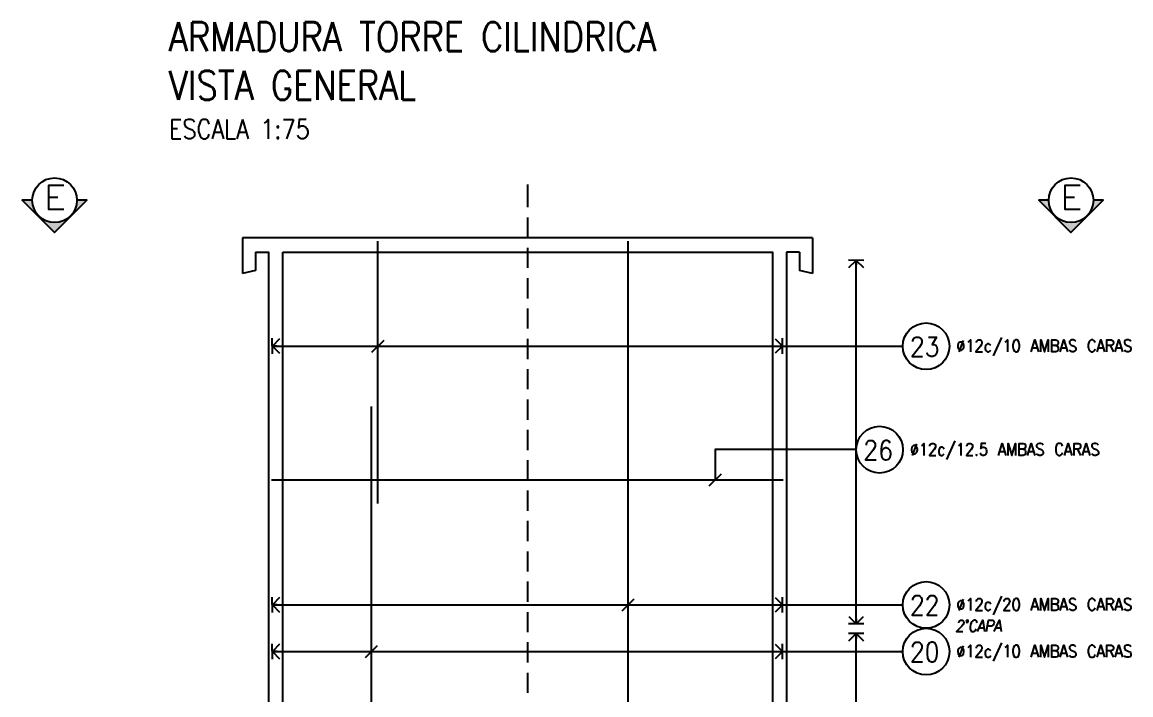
# Model space of a CAD drawing. Extents: x 157 to 1652, y -82 to 500.
# Drawn here: x 205.2 to 376.3, y 387.5 to 491.4 of the extents above; entities that cross this region are included whole.
import ezdxf

# ---------------------------------------------------------------- set-up
doc = ezdxf.new("R2010")
doc.units = 0
doc.header["$MEASUREMENT"] = 0
for name, color, linetype in [('PDF_00-COTAS-PARCIALES', 4, 'Continuous'), ('PDF_auxiliar', 1, 'Continuous'), ('PDF_BARRAS-EN-VISTA-25', 4, 'Continuous'), ('PDF_CONTORNO-ENCOFRADO-25', 2, 'Continuous'), ('PDF_LINEAS-POS-ARMADURA', 4, 'Continuous'), ('Texto', 2, 'Continuous')]:
    doc.layers.add(name, color=color, linetype=linetype)
doc.styles.add('ROMANS', font='ROMANS.SHX', dxfattribs={"width": 0.85})

msp = doc.modelspace()

# ---------------------------------------------------------------- hatches: boundary and pattern name
at = {"layer": 'PDF_00-COTAS-PARCIALES', "transparency": 33554559}
for points in [[(215.155, 463.91), (213.6, 463.91), (213.536, 463.275), (213.378, 462.64), (213.092, 462.1), (212.711, 461.592), (212.235, 461.148), (211.695, 460.831), (211.124, 460.608), (210.489, 460.481), (209.854, 460.481), (209.219, 460.608), (208.647, 460.831), (208.108, 461.148), (207.632, 461.592), (207.251, 462.1), (206.965, 462.64), (206.806, 463.275), (206.743, 463.91), (205.187, 463.91), (205.822, 463.275), (206.425, 462.64), (206.997, 462.1), (207.505, 461.592), (207.917, 461.148), (208.267, 460.831), (208.616, 460.481), (210.171, 458.894), (211.759, 460.481), (211.854, 460.608), (212.076, 460.831), (212.425, 461.148), (212.838, 461.592), (213.346, 462.1), (213.917, 462.64), (214.521, 463.275)], [(372.077, 463.91), (370.521, 463.91), (370.489, 463.275), (370.299, 462.64), (370.013, 462.1), (369.632, 461.592), (369.156, 461.148), (368.616, 460.831), (368.045, 460.608), (367.41, 460.481), (366.775, 460.481), (366.172, 460.608), (365.569, 460.831), (365.029, 461.148), (364.553, 461.592), (364.172, 462.1), (363.886, 462.64), (363.727, 463.275), (363.664, 463.91), (362.108, 463.91), (362.743, 463.275), (363.346, 462.64), (363.918, 462.1), (364.426, 461.592), (364.838, 461.148), (365.188, 460.831), (365.537, 460.481), (367.092, 458.894), (368.68, 460.481), (368.775, 460.608), (369.029, 460.831), (371.473, 463.275)]]:
    msp.add_hatch(color=256, dxfattribs=at).paths.add_polyline_path(points)

# ---------------------------------------------------------------- linework, layer by layer
at = {"layer": 'PDF_00-COTAS-PARCIALES', "color": 6, "lineweight": 25}
for points in [[(211.6, 462.45), (209.282, 462.45), (209.282, 466.196), (211.6, 466.196)], [(368.521, 462.45), (366.203, 462.45), (366.203, 466.196), (368.521, 466.196)], [(209.282, 464.386), (210.711, 464.386)], [(366.203, 464.386), (367.632, 464.386)]]:
    msp.add_lwpolyline(points, dxfattribs=at)
at = {"layer": 'PDF_00-COTAS-PARCIALES', "lineweight": 25}
for points in [[(206.743, 463.91), (205.187, 463.91), (210.171, 458.894), (215.155, 463.91), (213.6, 463.91)], [(363.664, 463.91), (362.108, 463.91), (367.092, 458.894), (372.077, 463.91), (370.521, 463.91)]]:
    msp.add_lwpolyline(points, dxfattribs=at)
for centre in [(210.187, 463.894), (367.108, 463.894)]:
    msp.add_circle(centre, 3.444, dxfattribs=at)
at = {"layer": 'PDF_auxiliar', "lineweight": 25}
for points in [[(283.187, 466.291), (283.187, 462.799)], [(283.187, 461.243), (283.187, 458.1)], [(283.187, 456.545), (283.187, 453.434)], [(283.187, 451.878), (283.187, 448.735)], [(283.187, 447.18), (283.187, 444.069)], [(283.187, 442.481), (283.187, 439.37)], [(283.187, 437.815), (283.187, 434.704)], [(283.187, 433.116), (283.187, 430.005)], [(283.187, 428.45), (283.187, 425.307)], [(283.187, 423.751), (283.187, 420.64)], [(283.187, 419.084), (283.187, 415.942)], [(283.187, 414.386), (283.187, 411.275)], [(283.187, 409.688), (283.187, 406.576)], [(283.187, 405.021), (283.187, 401.878)], [(283.187, 400.322), (283.187, 397.211)], [(283.187, 395.656), (283.187, 392.513)], [(283.187, 390.957), (283.187, 387.846)]]:
    msp.add_lwpolyline(points, dxfattribs=at)
at = {"layer": 'PDF_BARRAS-EN-VISTA-25', "color": 5, "lineweight": 25}
for points in [[(260.108, 417.084), (260.108, 457.561)], [(298.711, 343.306), (298.711, 457.561)], [(259.187, 440.418), (261.06, 442.291)], [(342.68, 442.069), (342.68, 442.196), (342.807, 442.481), (342.902, 442.64), (343.156, 442.767), (343.6, 442.767), (343.822, 442.64), (343.949, 442.481), (344.045, 442.196), (344.045, 441.91), (343.949, 441.624), (343.727, 441.211), (342.584, 439.783), (344.172, 439.783)], [(345.092, 442.767), (346.33, 442.767), (345.664, 441.624), (345.981, 441.624), (346.235, 441.497), (346.33, 441.338), (346.457, 440.926), (346.457, 440.64), (346.33, 440.196), (346.108, 439.91), (345.759, 439.783), (345.442, 439.783), (345.092, 439.91), (344.965, 440.069), (344.87, 440.354)], [(259.124, 312.132), (259.124, 432.069)], [(335.505, 426.1), (335.505, 426.227), (335.6, 426.513), (335.727, 426.672), (335.949, 426.799), (336.426, 426.799), (336.648, 426.672), (336.743, 426.513), (336.87, 426.227), (336.87, 425.942), (336.743, 425.656), (336.521, 425.243), (335.378, 423.815), (336.997, 423.815)], [(339.156, 426.386), (339.029, 426.672), (338.711, 426.799), (338.457, 426.799), (338.14, 426.672), (337.886, 426.227), (337.791, 425.529), (337.791, 424.799), (337.886, 424.227), (338.14, 423.942), (338.457, 423.815), (338.584, 423.815), (338.934, 423.942), (339.156, 424.227), (339.283, 424.672), (339.283, 424.799), (339.156, 425.243), (338.934, 425.529), (338.584, 425.656), (338.457, 425.656), (338.14, 425.529), (337.886, 425.243), (337.791, 424.799)], [(311.251, 419.783), (313.124, 421.656)], [(243.695, 420.735), (322.68, 420.735)], [(297.791, 400.513), (299.664, 402.386)], [(342.68, 402.132), (342.68, 402.291), (342.807, 402.576), (342.902, 402.703), (343.156, 402.862), (343.6, 402.862), (343.822, 402.703), (343.949, 402.576), (344.045, 402.291), (344.045, 402.005), (343.949, 401.719), (343.727, 401.275), (342.584, 399.846), (344.172, 399.846)], [(344.965, 402.132), (344.965, 402.291), (345.092, 402.576), (345.188, 402.703), (345.442, 402.862), (345.886, 402.862), (346.108, 402.703), (346.235, 402.576), (346.33, 402.291), (346.33, 402.005), (346.235, 401.719), (345.981, 401.275), (344.87, 399.846), (346.457, 399.846)], [(342.68, 394.926), (342.68, 395.084), (342.807, 395.37), (342.902, 395.497), (343.156, 395.656), (343.6, 395.656), (343.822, 395.497), (343.949, 395.37), (344.045, 395.084), (344.045, 394.799), (343.949, 394.513), (343.727, 394.068), (342.584, 392.64), (344.172, 392.64)], [(258.171, 393.307), (260.044, 395.18)]]:
    msp.add_lwpolyline(points, dxfattribs=at)
at = {"layer": 'PDF_BARRAS-EN-VISTA-25', "lineweight": 25}
for points in [[(349.981, 442.005), (349.854, 441.91), (349.696, 441.719), (349.632, 441.465), (349.632, 441.275), (349.696, 441.021), (349.854, 440.831), (349.981, 440.735), (350.203, 440.735), (350.362, 440.831), (350.489, 441.021), (350.553, 441.275), (350.553, 441.465), (350.489, 441.719), (350.362, 441.91), (350.203, 442.005)], [(358.553, 442.354), (358.362, 442.259), (358.203, 442.005), (358.14, 441.529), (358.14, 441.275), (358.203, 440.831), (358.362, 440.577), (358.553, 440.481), (358.711, 440.481), (358.934, 440.577), (359.061, 440.831), (359.124, 441.275), (359.124, 441.529), (359.061, 442.005), (358.934, 442.259), (358.711, 442.354)], [(342.807, 426.005), (342.68, 425.91), (342.521, 425.751), (342.457, 425.465), (342.457, 425.307), (342.521, 425.021), (342.68, 424.862), (342.807, 424.767), (343.029, 424.767), (343.156, 424.862), (343.315, 425.021), (343.378, 425.307), (343.378, 425.465), (343.315, 425.751), (343.156, 425.91), (343.029, 426.005)], [(352.521, 424.672), (352.457, 424.576), (352.521, 424.481), (352.584, 424.576)], [(358.553, 402.418), (358.362, 402.322), (358.203, 402.068), (358.14, 401.624), (358.14, 401.338), (358.203, 400.894), (358.362, 400.64), (358.553, 400.545), (358.711, 400.545), (358.934, 400.64), (359.061, 400.894), (359.124, 401.338), (359.124, 401.624), (359.061, 402.068), (358.934, 402.322), (358.711, 402.418)], [(349.981, 402.068), (349.854, 401.973), (349.696, 401.783), (349.632, 401.529), (349.632, 401.338), (349.696, 401.084), (349.854, 400.894), (349.981, 400.799), (350.203, 400.799), (350.362, 400.894), (350.489, 401.084), (350.553, 401.338), (350.553, 401.529), (350.489, 401.783), (350.362, 401.973), (350.203, 402.068)], [(349.981, 394.862), (349.854, 394.767), (349.696, 394.608), (349.632, 394.322), (349.632, 394.164), (349.696, 393.878), (349.854, 393.688), (349.981, 393.624), (350.203, 393.624), (350.362, 393.688), (350.489, 393.878), (350.553, 394.164), (350.553, 394.322), (350.489, 394.608), (350.362, 394.767), (350.203, 394.862)], [(358.553, 395.211), (358.362, 395.116), (358.203, 394.862), (358.14, 394.418), (358.14, 394.164), (358.203, 393.688), (358.362, 393.434), (358.553, 393.338), (358.711, 393.338), (358.934, 393.434), (359.061, 393.688), (359.124, 394.164), (359.124, 394.418), (359.061, 394.862), (358.934, 395.116), (358.711, 395.211)]]:
    msp.add_lwpolyline(points, close=True, dxfattribs=at)
for points in [[(350.426, 442.259), (349.791, 440.481)], [(351.219, 442.005), (351.346, 442.069), (351.569, 442.354), (351.569, 440.481)], [(352.489, 441.91), (352.489, 442.005), (352.553, 442.164), (352.648, 442.259), (352.775, 442.354), (353.061, 442.354), (353.219, 442.259), (353.283, 442.164), (353.346, 442.005), (353.346, 441.815), (353.283, 441.624), (353.124, 441.37), (352.426, 440.481), (353.41, 440.481)], [(354.711, 441.465), (354.553, 441.624), (354.426, 441.719), (354.203, 441.719), (354.076, 441.624), (353.918, 441.465), (353.854, 441.18), (353.854, 441.021), (353.918, 440.735), (354.076, 440.577), (354.203, 440.481), (354.426, 440.481), (354.553, 440.577), (354.711, 440.735)], [(356.362, 442.704), (355.061, 439.846)], [(356.934, 442.005), (357.061, 442.069), (357.283, 442.354), (357.283, 440.481)], [(360.934, 440.481), (361.505, 442.354), (362.077, 440.481)], [(362.426, 440.481), (362.426, 442.354), (362.997, 440.481), (363.569, 442.354), (363.569, 440.481)], [(364.775, 441.465), (364.997, 441.37), (365.061, 441.275), (365.124, 441.084), (365.124, 440.831), (365.061, 440.64), (364.997, 440.577), (364.775, 440.481), (364.14, 440.481), (364.14, 442.354), (364.775, 442.354), (364.997, 442.259), (365.061, 442.164), (365.124, 442.005), (365.124, 441.815), (365.061, 441.624), (364.997, 441.529), (364.775, 441.465), (364.14, 441.465)], [(365.41, 440.481), (365.981, 442.354), (366.553, 440.481)], [(367.854, 442.069), (367.696, 442.259), (367.505, 442.354), (367.219, 442.354), (366.997, 442.259), (366.838, 442.069), (366.838, 441.91), (366.934, 441.719), (366.997, 441.624), (367.124, 441.529), (367.569, 441.37), (367.696, 441.275), (367.791, 441.18), (367.854, 441.021), (367.854, 440.735), (367.696, 440.577), (367.505, 440.481), (367.219, 440.481), (366.997, 440.577), (366.838, 440.735)], [(370.838, 441.91), (370.775, 442.069), (370.616, 442.259), (370.489, 442.354), (370.204, 442.354), (370.045, 442.259), (369.918, 442.069), (369.854, 441.91), (369.759, 441.624), (369.759, 441.18), (369.854, 440.926), (369.918, 440.735), (370.045, 440.577), (370.204, 440.481), (370.489, 440.481), (370.616, 440.577), (370.775, 440.735), (370.838, 440.926)], [(371.124, 440.481), (371.696, 442.354), (372.267, 440.481)], [(372.616, 440.481), (372.616, 442.354), (373.283, 442.354), (373.473, 442.259), (373.569, 442.164), (373.632, 442.005), (373.632, 441.815), (373.569, 441.624), (373.473, 441.529), (373.283, 441.465), (372.616, 441.465)], [(373.918, 440.481), (374.489, 442.354), (375.061, 440.481)], [(376.331, 442.069), (376.204, 442.259), (375.981, 442.354), (375.696, 442.354), (375.473, 442.259), (375.346, 442.069), (375.346, 441.91), (375.41, 441.719), (375.473, 441.624), (375.632, 441.529), (376.045, 441.37), (376.204, 441.275), (376.267, 441.18), (376.331, 441.021), (376.331, 440.735), (376.204, 440.577), (375.981, 440.481), (375.696, 440.481), (375.473, 440.577), (375.346, 440.735)], [(361.124, 441.084), (361.854, 441.084)], [(365.632, 441.084), (366.362, 441.084)], [(371.346, 441.084), (372.045, 441.084)], [(373.124, 441.465), (373.632, 440.481)], [(374.14, 441.084), (374.838, 441.084)], [(343.251, 426.291), (342.584, 424.481)], [(344.013, 426.005), (344.172, 426.1), (344.394, 426.354), (344.394, 424.481)], [(345.315, 425.91), (345.315, 426.005), (345.378, 426.196), (345.442, 426.291), (345.6, 426.354), (345.886, 426.354), (346.013, 426.291), (346.108, 426.196), (346.172, 426.005), (346.172, 425.846), (346.108, 425.656), (345.949, 425.402), (345.251, 424.481), (346.235, 424.481)], [(349.156, 426.735), (347.886, 423.878)], [(349.727, 426.005), (349.886, 426.1), (350.108, 426.354), (350.108, 424.481)], [(351.029, 425.91), (351.029, 426.005), (351.092, 426.196), (351.156, 426.291), (351.315, 426.354), (351.6, 426.354), (351.727, 426.291), (351.823, 426.196), (351.886, 426.005), (351.886, 425.846), (351.823, 425.656), (351.664, 425.402), (350.965, 424.481), (351.949, 424.481)], [(353.949, 426.354), (353.251, 426.354), (353.156, 425.561), (353.251, 425.656), (353.442, 425.751), (353.664, 425.751), (353.886, 425.656), (354.013, 425.465), (354.076, 425.211), (354.076, 425.021), (354.013, 424.767), (353.886, 424.576), (353.664, 424.481), (353.442, 424.481), (353.251, 424.576), (353.156, 424.672), (353.092, 424.862)], [(355.886, 424.481), (356.457, 426.354), (357.029, 424.481)], [(357.378, 424.481), (357.378, 426.354), (357.95, 424.481), (358.521, 426.354), (358.521, 424.481)], [(359.727, 425.465), (359.95, 425.402), (360.013, 425.307), (360.076, 425.116), (360.076, 424.862), (360.013, 424.672), (359.95, 424.576), (359.727, 424.481), (359.092, 424.481), (359.092, 426.354), (359.727, 426.354), (359.95, 426.291), (360.013, 426.196), (360.076, 426.005), (360.076, 425.846), (360.013, 425.656), (359.95, 425.561), (359.727, 425.465), (359.092, 425.465)], [(360.362, 424.481), (360.934, 426.354), (361.505, 424.481)], [(362.807, 426.1), (362.648, 426.291), (362.457, 426.354), (362.172, 426.354), (361.95, 426.291), (361.791, 426.1), (361.791, 425.91), (361.886, 425.751), (361.95, 425.656), (362.077, 425.561), (362.521, 425.402), (362.648, 425.307), (362.743, 425.211), (362.807, 425.021), (362.807, 424.767), (362.648, 424.576), (362.457, 424.481), (362.172, 424.481), (361.95, 424.576), (361.791, 424.767)], [(365.791, 425.91), (365.727, 426.1), (365.6, 426.291), (365.442, 426.354), (365.156, 426.354), (365.029, 426.291), (364.87, 426.1), (364.807, 425.91), (364.743, 425.656), (364.743, 425.211), (364.807, 424.926), (364.87, 424.767), (365.029, 424.576), (365.156, 424.481), (365.442, 424.481), (365.6, 424.576), (365.727, 424.767), (365.791, 424.926)], [(366.077, 424.481), (366.648, 426.354), (367.219, 424.481)], [(367.6, 424.481), (367.6, 426.354), (368.235, 426.354), (368.457, 426.291), (368.521, 426.196), (368.584, 426.005), (368.584, 425.846), (368.521, 425.656), (368.457, 425.561), (368.235, 425.465), (367.6, 425.465)], [(368.87, 424.481), (369.442, 426.354), (370.013, 424.481)], [(371.315, 426.1), (371.156, 426.291), (370.934, 426.354), (370.648, 426.354), (370.457, 426.291), (370.299, 426.1), (370.299, 425.91), (370.362, 425.751), (370.457, 425.656), (370.584, 425.561), (371.029, 425.402), (371.156, 425.307), (371.219, 425.211), (371.315, 425.021), (371.315, 424.767), (371.156, 424.576), (370.934, 424.481), (370.648, 424.481), (370.457, 424.576), (370.299, 424.767)], [(347.537, 425.465), (347.378, 425.656), (347.251, 425.751), (347.029, 425.751), (346.87, 425.656), (346.743, 425.465), (346.68, 425.211), (346.68, 425.021), (346.743, 424.767), (346.87, 424.576), (347.029, 424.481), (347.251, 424.481), (347.378, 424.576), (347.537, 424.767)], [(356.076, 425.116), (356.807, 425.116)], [(360.584, 425.116), (361.315, 425.116)], [(366.299, 425.116), (367.029, 425.116)], [(368.077, 425.465), (368.584, 424.481)], [(369.092, 425.116), (369.791, 425.116)], [(350.426, 402.322), (349.791, 400.545)], [(351.219, 402.068), (351.346, 402.164), (351.569, 402.418), (351.569, 400.545)], [(352.489, 401.973), (352.489, 402.068), (352.553, 402.227), (352.648, 402.322), (352.775, 402.418), (353.061, 402.418), (353.219, 402.322), (353.283, 402.227), (353.346, 402.068), (353.346, 401.878), (353.283, 401.719), (353.124, 401.434), (352.426, 400.545), (353.41, 400.545)], [(356.362, 402.767), (355.061, 399.91)], [(356.775, 401.973), (356.775, 402.068), (356.838, 402.227), (356.934, 402.322), (357.061, 402.418), (357.346, 402.418), (357.505, 402.322), (357.569, 402.227), (357.632, 402.068), (357.632, 401.878), (357.569, 401.719), (357.41, 401.434), (356.711, 400.545), (357.696, 400.545)], [(360.934, 400.545), (361.505, 402.418), (362.077, 400.545)], [(362.426, 400.545), (362.426, 402.418), (362.997, 400.545), (363.569, 402.418), (363.569, 400.545)], [(364.775, 401.529), (364.997, 401.434), (365.061, 401.338), (365.124, 401.18), (365.124, 400.894), (365.061, 400.735), (364.997, 400.64), (364.775, 400.545), (364.14, 400.545), (364.14, 402.418), (364.775, 402.418), (364.997, 402.322), (365.061, 402.227), (365.124, 402.068), (365.124, 401.878), (365.061, 401.719), (364.997, 401.624), (364.775, 401.529), (364.14, 401.529)], [(365.41, 400.545), (365.981, 402.418), (366.553, 400.545)], [(367.854, 402.164), (367.696, 402.322), (367.505, 402.418), (367.219, 402.418), (366.997, 402.322), (366.838, 402.164), (366.838, 401.973), (366.934, 401.783), (366.997, 401.719), (367.124, 401.624), (367.569, 401.434), (367.696, 401.338), (367.791, 401.243), (367.854, 401.084), (367.854, 400.799), (367.696, 400.64), (367.505, 400.545), (367.219, 400.545), (366.997, 400.64), (366.838, 400.799)], [(370.838, 401.973), (370.775, 402.164), (370.616, 402.322), (370.489, 402.418), (370.204, 402.418), (370.045, 402.322), (369.918, 402.164), (369.854, 401.973), (369.759, 401.719), (369.759, 401.243), (369.854, 400.989), (369.918, 400.799), (370.045, 400.64), (370.204, 400.545), (370.489, 400.545), (370.616, 400.64), (370.775, 400.799), (370.838, 400.989)], [(371.124, 400.545), (371.696, 402.418), (372.267, 400.545)], [(372.616, 400.545), (372.616, 402.418), (373.283, 402.418), (373.473, 402.322), (373.569, 402.227), (373.632, 402.068), (373.632, 401.878), (373.569, 401.719), (373.473, 401.624), (373.283, 401.529), (372.616, 401.529)], [(373.918, 400.545), (374.489, 402.418), (375.061, 400.545)], [(376.331, 402.164), (376.204, 402.322), (375.981, 402.418), (375.696, 402.418), (375.473, 402.322), (375.346, 402.164), (375.346, 401.973), (375.41, 401.783), (375.473, 401.719), (375.632, 401.624), (376.045, 401.434), (376.204, 401.338), (376.267, 401.243), (376.331, 401.084), (376.331, 400.799), (376.204, 400.64), (375.981, 400.545), (375.696, 400.545), (375.473, 400.64), (375.346, 400.799)], [(354.711, 401.529), (354.553, 401.719), (354.426, 401.783), (354.203, 401.783), (354.076, 401.719), (353.918, 401.529), (353.854, 401.243), (353.854, 401.084), (353.918, 400.799), (354.076, 400.64), (354.203, 400.545), (354.426, 400.545), (354.553, 400.64), (354.711, 400.799)], [(361.124, 401.18), (361.854, 401.18)], [(365.632, 401.18), (366.362, 401.18)], [(371.346, 401.18), (372.045, 401.18)], [(373.124, 401.529), (373.632, 400.545)], [(374.14, 401.18), (374.838, 401.18)], [(356.362, 395.592), (355.061, 392.735)], [(350.426, 395.116), (349.791, 393.338)], [(351.219, 394.862), (351.346, 394.957), (351.569, 395.211), (351.569, 393.338)], [(352.489, 394.767), (352.489, 394.862), (352.553, 395.053), (352.648, 395.116), (352.775, 395.211), (353.061, 395.211), (353.219, 395.116), (353.283, 395.053), (353.346, 394.862), (353.346, 394.672), (353.283, 394.513), (353.124, 394.227), (352.426, 393.338), (353.41, 393.338)], [(354.711, 394.322), (354.553, 394.513), (354.426, 394.608), (354.203, 394.608), (354.076, 394.513), (353.918, 394.322), (353.854, 394.068), (353.854, 393.878), (353.918, 393.624), (354.076, 393.434), (354.203, 393.338), (354.426, 393.338), (354.553, 393.434), (354.711, 393.624)], [(356.934, 394.862), (357.061, 394.957), (357.283, 395.211), (357.283, 393.338)], [(360.934, 393.338), (361.505, 395.211), (362.077, 393.338)], [(361.124, 393.973), (361.854, 393.973)], [(362.426, 393.338), (362.426, 395.211), (362.997, 393.338), (363.569, 395.211), (363.569, 393.338)], [(364.775, 394.322), (364.997, 394.227), (365.061, 394.164), (365.124, 393.973), (365.124, 393.688), (365.061, 393.529), (364.997, 393.434), (364.775, 393.338), (364.14, 393.338), (364.14, 395.211), (364.775, 395.211), (364.997, 395.116), (365.061, 395.053), (365.124, 394.862), (365.124, 394.672), (365.061, 394.513), (364.997, 394.418), (364.775, 394.322), (364.14, 394.322)], [(365.41, 393.338), (365.981, 395.211), (366.553, 393.338)], [(365.632, 393.973), (366.362, 393.973)], [(367.854, 394.957), (367.696, 395.116), (367.505, 395.211), (367.219, 395.211), (366.997, 395.116), (366.838, 394.957), (366.838, 394.767), (366.934, 394.608), (366.997, 394.513), (367.124, 394.418), (367.569, 394.227), (367.696, 394.164), (367.791, 394.068), (367.854, 393.878), (367.854, 393.624), (367.696, 393.434), (367.505, 393.338), (367.219, 393.338), (366.997, 393.434), (366.838, 393.624)], [(370.838, 394.767), (370.775, 394.957), (370.616, 395.116), (370.489, 395.211), (370.204, 395.211), (370.045, 395.116), (369.918, 394.957), (369.854, 394.767), (369.759, 394.513), (369.759, 394.068), (369.854, 393.783), (369.918, 393.624), (370.045, 393.434), (370.204, 393.338), (370.489, 393.338), (370.616, 393.434), (370.775, 393.624), (370.838, 393.783)], [(371.124, 393.338), (371.696, 395.211), (372.267, 393.338)], [(371.346, 393.973), (372.045, 393.973)], [(372.616, 393.338), (372.616, 395.211), (373.283, 395.211), (373.473, 395.116), (373.569, 395.053), (373.632, 394.862), (373.632, 394.672), (373.569, 394.513), (373.473, 394.418), (373.283, 394.322), (372.616, 394.322)], [(373.124, 394.322), (373.632, 393.338)], [(373.918, 393.338), (374.489, 395.211), (375.061, 393.338)], [(374.14, 393.973), (374.838, 393.973)], [(376.331, 394.957), (376.204, 395.116), (375.981, 395.211), (375.696, 395.211), (375.473, 395.116), (375.346, 394.957), (375.346, 394.767), (375.41, 394.608), (375.473, 394.513), (375.632, 394.418), (376.045, 394.227), (376.204, 394.164), (376.267, 394.068), (376.331, 393.878), (376.331, 393.624), (376.204, 393.434), (375.981, 393.338), (375.696, 393.338), (375.473, 393.434), (375.346, 393.624)]]:
    msp.add_lwpolyline(points, dxfattribs=at)
at = {"layer": 'PDF_BARRAS-EN-VISTA-25', "color": 2, "lineweight": 25}
for points in [[(259.346, 441.37), (260.108, 441.37)], [(311.441, 420.735), (312.172, 420.735)], [(297.981, 401.434), (298.711, 401.434)], [(258.362, 394.227), (259.124, 394.227)]]:
    msp.add_lwpolyline(points, dxfattribs=at)
at = {"layer": 'PDF_BARRAS-EN-VISTA-25', "color": 5, "lineweight": 25}
msp.add_lwpolyline([(345.537, 395.656), (345.188, 395.497), (344.965, 395.084), (344.87, 394.354), (344.87, 393.941), (344.965, 393.211), (345.188, 392.799), (345.537, 392.64), (345.759, 392.64), (346.108, 392.799), (346.33, 393.211), (346.457, 393.941), (346.457, 394.354), (346.33, 395.084), (346.108, 395.497), (345.759, 395.656)], close=True, dxfattribs=at)
at = {"layer": 'PDF_BARRAS-EN-VISTA-25', "lineweight": 25}
for centre in [(344.727, 441.354), (337.553, 425.386), (344.727, 401.418), (344.727, 394.211)]:
    msp.add_circle(centre, 3.603, dxfattribs=at)
at = {"layer": 'PDF_CONTORNO-ENCOFRADO-25', "lineweight": 25}
for points in [[(239.219, 458.069), (239.219, 452.577)], [(327.188, 458.069), (239.219, 458.069)], [(327.188, 458.069), (327.188, 452.577)], [(241.219, 455.878), (241.219, 453.053)], [(241.219, 455.878), (243.219, 455.878), (243.219, 328.417), (245.409, 328.417), (245.409, 330.83), (320.997, 330.83), (320.997, 328.417)], [(323.187, 455.878), (323.187, 328.417)], [(325.188, 455.878), (323.187, 455.878)], [(325.188, 455.878), (325.188, 453.053)], [(241.219, 453.053), (239.219, 452.577)], [(327.188, 452.577), (325.188, 453.053)]]:
    msp.add_lwpolyline(points, dxfattribs=at)
msp.add_lwpolyline([(245.409, 455.878), (320.997, 455.878), (320.997, 335.814), (245.409, 335.814)], close=True, dxfattribs=at)
at = {"layer": 'PDF_LINEAS-POS-ARMADURA', "color": 2, "lineweight": 25}
for points in [[(335.124, 454.608), (332.743, 454.64)], [(333.949, 399.275), (333.949, 398.513), (333.949, 454.608), (333.949, 453.878)], [(243.822, 440.164), (243.79, 442.577)], [(322.553, 440.164), (322.584, 442.577)], [(244.552, 441.37), (243.822, 441.37), (341.124, 441.37)], [(321.822, 441.37), (322.584, 441.37)], [(333.949, 425.402), (312.172, 425.402), (312.172, 420.735)], [(243.822, 400.227), (243.79, 402.64)], [(322.553, 400.227), (322.584, 402.64)], [(244.552, 401.434), (243.822, 401.434), (341.124, 401.434)], [(321.822, 401.434), (322.584, 401.434)], [(335.124, 398.513), (332.743, 398.513)], [(243.822, 393.053), (243.79, 395.434)], [(322.553, 393.053), (322.584, 395.434)], [(335.124, 396.989), (332.743, 396.989)], [(333.949, 337.751), (333.949, 337.021), (333.949, 396.989), (333.949, 396.227)], [(244.552, 394.227), (243.822, 394.227), (341.124, 394.227)], [(321.822, 394.227), (322.584, 394.227)]]:
    msp.add_lwpolyline(points, dxfattribs=at)
at = {"layer": 'PDF_LINEAS-POS-ARMADURA', "lineweight": 25}
for points in [[(332.807, 453.497), (333.949, 454.608), (335.061, 453.497)], [(244.933, 442.481), (243.822, 441.37), (244.933, 440.259)], [(321.441, 442.481), (322.584, 441.37), (321.441, 440.259)], [(244.933, 402.576), (243.822, 401.434), (244.933, 400.322)], [(321.441, 402.576), (322.584, 401.434), (321.441, 400.322)], [(332.807, 399.624), (333.949, 398.513), (335.061, 399.624)], [(244.933, 395.37), (243.822, 394.227), (244.933, 393.116)], [(321.441, 395.37), (322.584, 394.227), (321.441, 393.116)], [(332.807, 395.878), (333.949, 396.989), (335.061, 395.878)]]:
    msp.add_lwpolyline(points, dxfattribs=at)
at = {"layer": 'PDF_LINEAS-POS-ARMADURA', "color": 3, "lineweight": 25}
for points in [[(349.759, 398.64), (349.759, 398.703), (349.854, 398.894), (349.949, 398.957), (350.076, 399.053), (350.362, 399.053), (350.457, 398.957), (350.521, 398.894), (350.553, 398.703), (350.521, 398.545), (350.426, 398.386), (350.267, 398.132), (349.442, 397.307), (350.394, 397.307)], [(352.616, 398.64), (352.584, 398.799), (352.457, 398.957), (352.362, 399.053), (352.076, 399.053), (351.949, 398.957), (351.791, 398.799), (351.696, 398.64), (351.569, 398.386), (351.505, 397.973), (351.505, 397.719), (351.569, 397.561), (351.664, 397.37), (351.791, 397.307), (352.045, 397.307), (352.203, 397.37), (352.362, 397.561), (352.457, 397.719)], [(352.648, 397.307), (353.473, 399.053), (353.727, 397.307)], [(354.045, 397.307), (354.362, 399.053), (354.965, 399.053), (355.124, 398.957), (355.188, 398.894), (355.219, 398.703), (355.188, 398.481), (355.092, 398.291), (354.997, 398.227), (354.807, 398.132), (354.203, 398.132)], [(355.251, 397.307), (356.076, 399.053), (356.299, 397.307)], [(352.934, 397.878), (353.6, 397.878)], [(355.537, 397.878), (356.203, 397.878)]]:
    msp.add_lwpolyline(points, dxfattribs=at)
for points in [[(350.93, 398.883), (350.916, 398.789), (350.97, 398.711), (351.05, 398.708)], [(351.102, 399.048), (351.022, 399.051), (350.945, 398.977), (350.93, 398.883)], [(351.05, 398.708), (351.131, 398.705), (351.208, 398.779), (351.223, 398.873)], [(351.223, 398.873), (351.237, 398.967), (351.183, 399.045), (351.102, 399.048)]]:
    msp.add_open_spline(points, degree=3, dxfattribs=at)

# ---------------------------------------------------------------- texts
at = {"layer": 'Texto', "insert": (227.839, 491.372), "char_height": 3, "attachment_point": 1, "style": 'ROMANS'}
msp.add_mtext_dynamic_manual_height_columns('{\\H1.5x;\\C6;ARMADURA TORRE CILINDRICA ^JVISTA GENERAL^J}ESCALA 1:75', width=85.10637, gutter_width=1, heights=[23.672], dxfattribs=at)

doc.saveas('drawing.dxf')
